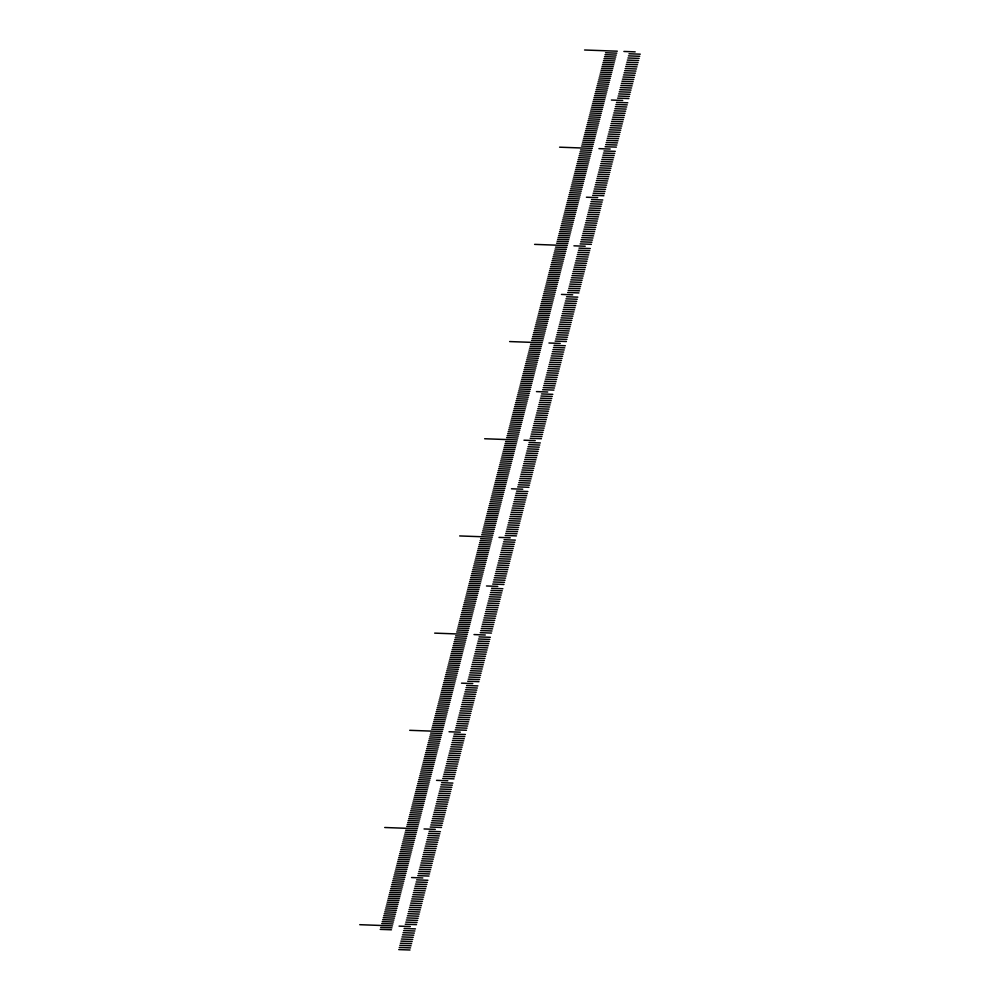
<?xml version="1.0" encoding="UTF-8"?>
<svg xmlns="http://www.w3.org/2000/svg" width="1000" height="1000" viewBox="0 0 1000 1000"><rect width="100%" height="100%" fill="white"/><g stroke="black" fill="none" stroke-linecap="round" stroke-linejoin="round"><path stroke-width="1.5" d="M584.575 50L617.312 51.2M623.9 51.45L635.175 51.863M605.538 52.737L616.812 53.15M629 53.762L640.263 54.175M605.037 54.675L616.312 55.087M628.45 55.875L639.725 56.288M604.538 56.625L615.812 57.038M627.913 57.987L639.175 58.4M604.038 58.562L615.312 58.975M627.362 60.1L638.638 60.525M603.538 60.512L614.812 60.925M626.825 62.213L638.1 62.638M603.038 62.45L614.312 62.862M626.275 64.325L637.55 64.75M602.537 64.4L613.812 64.812M625.737 66.438L637.013 66.862M602.038 66.338L613.312 66.75M625.188 68.55L636.462 68.975M601.538 68.288L612.812 68.7M624.65 70.662L635.925 71.087M601.038 70.225L612.312 70.638M624.113 72.775L635.375 73.2M600.538 72.175L611.812 72.588M623.562 74.9L634.837 75.312M600.037 74.112L611.312 74.525M599.538 76.062L610.812 76.475M623.025 77.013L634.288 77.425M599.038 78L610.312 78.412M622.475 79.125L633.75 79.538M598.538 79.95L609.812 80.363M621.938 81.237L633.2 81.65M598.038 81.888L609.312 82.3M621.388 83.35L632.663 83.763M597.537 83.837L608.812 84.25M620.85 85.463L632.125 85.875M597.038 85.775L608.312 86.188M620.3 87.575L631.575 87.987M596.538 87.725L607.812 88.138M619.763 89.688L631.038 90.1M596.038 89.663L607.312 90.075M619.212 91.8L630.487 92.212M595.538 91.613L606.812 92.025M618.675 93.912L629.95 94.325M595.037 93.55L606.312 93.963M618.138 96.025L629.4 96.438M594.538 95.5L605.812 95.913M617.587 98.138L628.862 98.55M594.05 97.438L605.312 97.85M593.55 99.388L604.812 99.8M611.413 100.037L622.688 100.45M593.05 101.325L604.312 101.737M616.5 102.362L627.775 102.775M592.55 103.275L603.812 103.688M615.962 104.475L627.238 104.887M592.05 105.213L603.312 105.625M615.413 106.587L626.688 107M591.55 107.163L602.812 107.575M614.875 108.7L626.15 109.113M591.05 109.1L602.312 109.513M614.325 110.812L625.6 111.225M590.55 111.05L601.812 111.463M613.787 112.925L625.062 113.338M590.05 112.987L601.312 113.4M613.25 115.037L624.513 115.45M589.55 114.938L600.825 115.35M612.7 117.15L623.975 117.562M589.05 116.875L600.325 117.287M612.163 119.262L623.425 119.675M588.55 118.825L599.825 119.237M611.613 121.375L622.888 121.788M588.05 120.763L599.325 121.175M587.55 122.713L598.825 123.125M611.075 123.488L622.35 123.9M587.05 124.65L598.325 125.062M610.525 125.6L621.8 126.013M586.55 126.6L597.825 127.013M609.987 127.713L621.263 128.125M586.05 128.537L597.325 128.95M609.438 129.825L620.712 130.238M585.55 130.488L596.825 130.9M608.9 131.938L620.175 132.35M585.05 132.425L596.325 132.838M608.362 134.05L619.625 134.462M584.55 134.375L595.825 134.787M607.812 136.163L619.087 136.575M584.05 136.312L595.325 136.725M607.275 138.275L618.538 138.688M583.55 138.262L594.825 138.675M606.725 140.387L618 140.8M583.05 140.2L594.325 140.612M606.188 142.5L617.463 142.912M582.55 142.15L593.825 142.562M605.638 144.613L616.912 145.025M582.05 144.088L593.325 144.5M605.1 146.725L616.375 147.137M581.55 146.037L592.825 146.45M559.587 147.188L592.325 148.387M598.925 148.637L610.188 149.05M580.55 149.925L591.825 150.338M604.012 150.95L615.288 151.363M580.05 151.862L591.325 152.275M603.475 153.062L614.738 153.488M579.55 153.812L590.825 154.225M602.925 155.175L614.2 155.6M579.05 155.75L590.325 156.163M602.388 157.287L613.65 157.713M578.55 157.7L589.825 158.112M601.838 159.4L613.112 159.825M578.05 159.637L589.325 160.05M601.3 161.513L612.562 161.938M577.55 161.588L588.825 162M600.75 163.625L612.025 164.05M577.05 163.525L588.325 163.938M600.212 165.738L611.487 166.163M576.562 165.475L587.825 165.888M599.663 167.862L610.938 168.275M576.062 167.413L587.325 167.825M599.125 169.975L610.4 170.387M575.562 169.363L586.825 169.775M575.062 171.3L586.325 171.713M598.575 172.087L609.85 172.5M574.562 173.25L585.825 173.663M598.038 174.2L609.312 174.613M574.062 175.188L585.325 175.6M597.5 176.312L608.763 176.725M573.562 177.138L584.825 177.55M596.95 178.425L608.225 178.837M573.062 179.075L584.325 179.488M596.413 180.538L607.675 180.95M572.562 181.025L583.825 181.438M595.862 182.65L607.137 183.062M572.062 182.963L583.337 183.375M595.325 184.762L606.6 185.175M571.562 184.913L582.837 185.325M594.775 186.875L606.05 187.288M571.062 186.85L582.337 187.262M594.237 188.988L605.513 189.4M570.562 188.8L581.838 189.213M593.688 191.1L604.963 191.513M570.062 190.738L581.337 191.15M593.15 193.212L604.425 193.625M569.562 192.688L580.837 193.1M592.612 195.325L603.875 195.738M569.062 194.625L580.337 195.037M568.562 196.575L579.837 196.988M586.425 197.225L597.7 197.638M568.062 198.512L579.338 198.925M591.525 199.55L602.788 199.963M567.562 200.463L578.837 200.875M590.975 201.663L602.25 202.075M567.062 202.4L578.337 202.812M590.438 203.775L601.712 204.188M566.562 204.35L577.837 204.762M589.888 205.888L601.163 206.3M566.062 206.287L577.337 206.7M589.35 208L600.625 208.412M565.562 208.238L576.838 208.65M588.8 210.113L600.075 210.525M565.062 210.175L576.337 210.588M588.263 212.225L599.538 212.638M564.562 212.125L575.837 212.537M587.725 214.338L598.987 214.75M564.062 214.062L575.337 214.475M587.175 216.45L598.45 216.863M563.562 216.012L574.837 216.425M586.638 218.562L597.9 218.975M563.062 217.95L574.338 218.363M586.087 220.675L597.362 221.088M562.562 219.9L573.837 220.312M562.062 221.838L573.337 222.25M585.55 222.787L596.825 223.2M561.562 223.787L572.837 224.2M585 224.9L596.275 225.312M561.062 225.725L572.337 226.137M584.462 227.013L595.737 227.425M560.562 227.675L571.838 228.088M583.913 229.125L595.188 229.537M560.062 229.613L571.337 230.025M583.375 231.238L594.65 231.65M559.562 231.562L570.837 231.975M582.837 233.35L594.1 233.762M559.075 233.5L570.337 233.912M582.288 235.463L593.562 235.875M558.575 235.45L569.837 235.863M581.75 237.575L593.013 237.987M558.075 237.387L569.338 237.8M581.2 239.688L592.475 240.1M557.575 239.338L568.837 239.75M580.662 241.8L591.925 242.213M557.075 241.275L568.337 241.688M556.575 243.225L567.837 243.637M580.112 243.912L591.388 244.325M534.612 244.375L567.337 245.575M573.938 245.825L585.212 246.238M555.575 247.113L566.838 247.525M579.025 248.137L590.3 248.562M555.075 249.05L566.337 249.462M578.488 250.25L589.763 250.675M554.575 251L565.85 251.412M577.938 252.362L589.212 252.787M554.075 252.938L565.35 253.35M577.4 254.475L588.675 254.9M553.575 254.887L564.85 255.3M576.862 256.588L588.125 257.013M553.075 256.825L564.35 257.238M576.312 258.7L587.587 259.125M552.575 258.775L563.85 259.188M575.775 260.825L587.038 261.238M552.075 260.712L563.35 261.125M575.225 262.938L586.5 263.35M551.575 262.663L562.85 263.075M574.688 265.05L585.962 265.462M551.075 264.6L562.35 265.012M574.138 267.162L585.413 267.575M550.575 266.55L561.85 266.962M573.6 269.275L584.875 269.688M550.075 268.488L561.35 268.9M549.575 270.438L560.85 270.85M573.05 271.388L584.325 271.8M549.075 272.375L560.35 272.787M572.513 273.5L583.787 273.913M548.575 274.325L559.85 274.738M571.975 275.613L583.237 276.025M548.075 276.262L559.35 276.675M571.425 277.725L582.7 278.137M547.575 278.212L558.85 278.625M570.887 279.837L582.15 280.25M547.075 280.15L558.35 280.562M570.337 281.95L581.613 282.362M546.575 282.1L557.85 282.512M569.8 284.062L581.075 284.475M546.075 284.037L557.35 284.45M569.25 286.175L580.525 286.588M545.575 285.988L556.85 286.4M568.713 288.288L579.987 288.7M545.075 287.925L556.35 288.337M568.162 290.4L579.438 290.812M544.575 289.875L555.85 290.287M567.625 292.512L578.9 292.925M544.075 291.812L555.35 292.225M543.575 293.762L554.85 294.175M561.45 294.413L572.712 294.825M543.075 295.7L554.35 296.112M566.538 296.737L577.812 297.15M542.575 297.65L553.85 298.062M566 298.85L577.263 299.262M542.075 299.587L553.35 300M565.45 300.963L576.725 301.375M541.587 301.537L552.85 301.95M564.913 303.075L576.188 303.488M541.087 303.475L552.35 303.888M564.362 305.188L575.638 305.6M540.588 305.425L551.85 305.837M563.825 307.3L575.1 307.712M540.087 307.362L551.35 307.775M563.275 309.413L574.55 309.825M539.587 309.312L550.85 309.725M562.737 311.525L574.012 311.938M539.087 311.25L550.35 311.663M562.2 313.637L573.462 314.05M538.587 313.2L549.85 313.612M561.65 315.75L572.925 316.163M538.088 315.138L549.35 315.55M537.587 317.087L548.85 317.5M561.112 317.863L572.375 318.275M537.087 319.025L548.362 319.438M560.562 319.975L571.838 320.387M536.587 320.975L547.863 321.388M560.025 322.088L571.287 322.5M536.087 322.912L547.362 323.325M559.475 324.2L570.75 324.613M535.588 324.862L546.862 325.275M558.938 326.312L570.212 326.725M535.087 326.8L546.362 327.212M558.387 328.425L569.663 328.837M534.587 328.75L545.862 329.162M557.85 330.538L569.125 330.95M534.087 330.688L545.363 331.1M557.312 332.65L568.575 333.062M533.587 332.638L544.862 333.05M556.763 334.762L568.038 335.175M533.088 334.575L544.362 334.988M556.225 336.875L567.487 337.287M532.587 336.525L543.862 336.938M555.675 338.988L566.95 339.4M532.087 338.462L543.362 338.875M555.138 341.1L566.4 341.525M531.587 340.412L542.863 340.825M509.625 341.562L542.362 342.762M548.95 343.013L560.225 343.425M530.588 344.3L541.862 344.712M554.05 345.325L565.325 345.75M530.087 346.238L541.362 346.65M553.5 347.438L564.775 347.863M529.587 348.188L540.862 348.6M552.962 349.55L564.237 349.975M529.087 350.125L540.363 350.538M552.413 351.662L563.688 352.088M528.587 352.075L539.862 352.488M551.875 353.775L563.15 354.2M528.088 354.012L539.362 354.425M551.337 355.9L562.6 356.312M527.587 355.962L538.862 356.375M550.788 358.013L562.062 358.425M527.087 357.9L538.362 358.312M550.25 360.125L561.512 360.538M526.587 359.85L537.863 360.262M549.7 362.238L560.975 362.65M526.087 361.788L537.362 362.2M549.163 364.35L560.438 364.762M525.588 363.738L536.862 364.15M525.087 365.675L536.362 366.087M548.612 366.463L559.888 366.875M524.587 367.625L535.862 368.038M548.075 368.575L559.35 368.988M524.087 369.562L535.363 369.975M547.525 370.688L558.8 371.1M523.6 371.512L534.862 371.925M546.987 372.8L558.263 373.212M523.1 373.45L534.362 373.862M546.45 374.913L557.712 375.325M522.6 375.4L533.862 375.812M545.9 377.025L557.175 377.438M522.1 377.337L533.362 377.75M545.363 379.137L556.625 379.55M521.6 379.288L532.863 379.7M544.812 381.25L556.087 381.662M521.1 381.225L532.362 381.637M544.275 383.363L555.55 383.775M520.6 383.175L531.862 383.587M543.725 385.475L555 385.887M520.1 385.112L531.362 385.525M543.188 387.587L554.462 388M519.6 387.062L530.875 387.475M519.1 389L530.375 389.412M542.638 389.7L553.913 390.112M518.6 390.95L529.875 391.362M536.462 391.6L547.737 392.013M518.1 392.887L529.375 393.3M541.562 393.925L552.825 394.338M517.6 394.837L528.875 395.25M541.013 396.037L552.288 396.45M517.1 396.775L528.375 397.188M540.475 398.15L551.737 398.562M516.6 398.725L527.875 399.137M539.925 400.262L551.2 400.675M516.1 400.662L527.375 401.075M539.388 402.375L550.65 402.788M515.6 402.612L526.875 403.025M538.837 404.487L550.112 404.9M515.1 404.55L526.375 404.963M538.3 406.6L549.575 407.013M514.6 406.5L525.875 406.912M537.75 408.713L549.025 409.125M514.1 408.438L525.375 408.85M537.212 410.825L548.488 411.238M513.6 410.387L524.875 410.8M536.675 412.938L547.938 413.35M513.1 412.325L524.375 412.738M536.125 415.05L547.4 415.462M512.6 414.275L523.875 414.688M512.1 416.213L523.375 416.625M535.588 417.163L546.85 417.575M511.6 418.162L522.875 418.575M535.037 419.275L546.312 419.688M511.1 420.1L522.375 420.513M534.5 421.388L545.763 421.8M510.6 422.05L521.875 422.463M533.95 423.5L545.225 423.913M510.1 423.988L521.375 424.4M533.413 425.613L544.688 426.025M509.6 425.938L520.875 426.35M532.863 427.725L544.138 428.137M509.1 427.875L520.375 428.288M532.325 429.837L543.6 430.25M508.6 429.825L519.875 430.238M531.775 431.95L543.05 432.362M508.1 431.763L519.375 432.175M531.237 434.062L542.513 434.487M507.6 433.713L518.875 434.125M530.7 436.175L541.962 436.6M507.1 435.65L518.375 436.062M530.15 438.288L541.425 438.713M506.6 437.6L517.875 438.013M484.65 438.75L517.375 439.95M523.975 440.2L535.25 440.613M505.613 441.488L516.875 441.9M529.062 442.512L540.337 442.938M505.112 443.425L516.375 443.837M528.525 444.625L539.8 445.05M504.613 445.375L515.875 445.788M527.975 446.737L539.25 447.163M504.113 447.312L515.375 447.725M527.438 448.862L538.713 449.275M503.612 449.263L514.875 449.675M526.888 450.975L538.162 451.388M503.113 451.2L514.375 451.613M526.35 453.088L537.625 453.5M502.612 453.15L513.875 453.562M525.812 455.2L537.075 455.613M502.113 455.087L513.387 455.5M525.262 457.312L536.538 457.725M501.613 457.038L512.888 457.45M524.725 459.425L535.988 459.837M501.112 458.975L512.388 459.387M524.175 461.538L535.45 461.95M500.613 460.925L511.887 461.337M500.112 462.863L511.388 463.275M523.638 463.65L534.913 464.062M499.613 464.812L510.887 465.225M523.088 465.763L534.362 466.175M499.113 466.75L510.387 467.163M522.55 467.875L533.825 468.288M498.612 468.7L509.888 469.113M522 469.988L533.275 470.4M498.113 470.637L509.387 471.05M521.462 472.1L532.737 472.512M497.612 472.587L508.888 473M520.925 474.212L532.188 474.625M497.113 474.525L508.387 474.938M520.375 476.325L531.65 476.737M496.613 476.475L507.887 476.887M519.837 478.438L531.1 478.85M496.112 478.413L507.388 478.825M519.288 480.55L530.562 480.962M495.613 480.363L506.887 480.775M518.75 482.663L530.013 483.075M495.112 482.3L506.388 482.713M518.2 484.775L529.475 485.188M494.613 484.25L505.887 484.663M517.663 486.887L528.938 487.3M494.113 486.188L505.387 486.6M493.612 488.137L504.888 488.55M511.488 488.787L522.75 489.212M493.113 490.075L504.387 490.487M516.575 491.112L527.85 491.525M492.612 492.025L503.888 492.438M516.038 493.225L527.3 493.638M492.113 493.963L503.387 494.375M515.487 495.337L526.763 495.75M491.613 495.913L502.887 496.325M514.95 497.45L526.213 497.863M491.112 497.85L502.388 498.263M514.4 499.562L525.675 499.975M490.613 499.8L501.887 500.213M513.862 501.675L525.125 502.088M490.112 501.737L501.388 502.15M513.312 503.787L524.587 504.2M489.613 503.688L500.887 504.1M512.775 505.9L524.05 506.312M489.113 505.625L500.387 506.037M512.225 508.013L523.5 508.425M488.625 507.575L499.888 507.987M511.688 510.125L522.962 510.538M488.125 509.513L499.387 509.925M487.625 511.463L498.888 511.875M511.138 512.238L522.413 512.65M487.125 513.4L498.387 513.812M510.6 514.35L521.875 514.763M486.625 515.35L497.887 515.763M510.062 516.462L521.325 516.875M486.125 517.288L497.388 517.7M509.513 518.575L520.788 518.987M485.625 519.237L496.887 519.65M508.975 520.688L520.237 521.1M485.125 521.175L496.388 521.587M508.425 522.8L519.7 523.212M484.625 523.125L495.9 523.538M507.887 524.913L519.163 525.325M484.125 525.062L495.4 525.475M507.337 527.025L518.612 527.438M483.625 527.013L494.9 527.425M506.8 529.138L518.075 529.562M483.125 528.95L494.4 529.362M506.25 531.25L517.525 531.675M482.625 530.9L493.9 531.312M505.712 533.362L516.987 533.787M482.125 532.837L493.4 533.25M505.175 535.475L516.438 535.9M481.625 534.788L492.9 535.2M459.663 535.938L492.4 537.137M498.988 537.388L510.262 537.8M480.625 538.675L491.9 539.087M504.087 539.7L515.35 540.125M480.125 540.612L491.4 541.025M503.537 541.812L514.812 542.238M479.625 542.562L490.9 542.975M503 543.938L514.275 544.35M479.125 544.5L490.4 544.913M502.45 546.05L513.725 546.462M478.625 546.45L489.9 546.862M501.912 548.162L513.188 548.575M478.125 548.387L489.4 548.8M501.362 550.275L512.638 550.688M477.625 550.337L488.9 550.75M500.825 552.388L512.1 552.8M477.125 552.275L488.4 552.688M500.288 554.5L511.55 554.913M476.625 554.225L487.9 554.637M499.738 556.613L511.012 557.025M476.125 556.163L487.4 556.575M499.2 558.725L510.462 559.138M475.625 558.112L486.9 558.525M498.65 560.837L509.925 561.25M475.125 560.05L486.4 560.462M474.625 562L485.9 562.413M498.113 562.95L509.387 563.362M474.125 563.938L485.4 564.35M497.562 565.062L508.837 565.475M473.625 565.887L484.9 566.3M497.025 567.175L508.3 567.587M473.125 567.825L484.4 568.237M496.475 569.288L507.75 569.7M472.625 569.775L483.9 570.188M495.938 571.4L507.212 571.812M472.125 571.712L483.4 572.125M495.4 573.513L506.662 573.925M471.625 573.663L482.9 574.075M494.85 575.625L506.125 576.038M471.138 575.6L482.4 576.013M494.312 577.737L505.575 578.15M470.637 577.55L481.9 577.962M493.762 579.85L505.037 580.262M470.138 579.487L481.4 579.9M493.225 581.962L504.487 582.375M469.637 581.438L480.9 581.85M492.675 584.075L503.95 584.487M469.137 583.375L480.4 583.787M468.638 585.325L479.9 585.737M486.5 585.975L497.775 586.4M468.137 587.263L479.4 587.675M491.587 588.3L502.863 588.713M467.638 589.212L478.9 589.625M491.05 590.413L502.325 590.825M467.137 591.15L478.413 591.562M490.5 592.525L501.775 592.938M466.637 593.1L477.912 593.513M489.963 594.637L501.238 595.05M466.138 595.037L477.413 595.45M489.425 596.75L500.688 597.163M465.637 596.987L476.912 597.4M488.875 598.862L500.15 599.275M465.138 598.925L476.413 599.338M488.338 600.975L499.6 601.388M464.637 600.875L475.913 601.287M487.788 603.088L499.062 603.5M464.137 602.812L475.412 603.225M487.25 605.2L498.525 605.612M463.638 604.763L474.913 605.175M486.7 607.312L497.975 607.725M463.137 606.7L474.412 607.112M486.163 609.425L497.438 609.837M462.638 608.65L473.913 609.062M462.137 610.588L473.413 611M485.613 611.538L496.887 611.95M461.637 612.537L472.912 612.95M485.075 613.65L496.35 614.062M461.138 614.475L472.413 614.9M484.538 615.763L495.8 616.175M460.637 616.425L471.912 616.838M483.988 617.875L495.262 618.288M460.138 618.362L471.413 618.787M483.45 619.987L494.712 620.4M459.637 620.312L470.913 620.725M482.9 622.1L494.175 622.525M459.137 622.25L470.412 622.675M482.362 624.212L493.638 624.637M458.638 624.2L469.913 624.612M481.812 626.325L493.088 626.75M458.137 626.138L469.412 626.562M481.275 628.438L492.55 628.862M457.638 628.088L468.913 628.5M480.725 630.55L492 630.975M457.137 630.025L468.413 630.45M480.188 632.663L491.463 633.088M456.637 631.975L467.912 632.388M434.675 633.125L467.413 634.338M474.012 634.575L485.275 634.987M455.637 635.862L466.912 636.275M479.1 636.9L490.375 637.312M455.138 637.8L466.413 638.225M478.562 639.012L489.825 639.425M454.637 639.75L465.913 640.163M478.013 641.125L489.288 641.538M454.137 641.688L465.412 642.113M477.475 643.238L488.75 643.65M453.65 643.637L464.913 644.05M476.925 645.35L488.2 645.763M453.15 645.575L464.412 646M476.388 647.463L487.663 647.875M452.65 647.525L463.913 647.938M475.838 649.575L487.113 649.987M452.15 649.463L463.413 649.887M475.3 651.688L486.575 652.1M451.65 651.413L462.912 651.825M474.762 653.8L486.025 654.212M451.15 653.35L462.413 653.775M474.212 655.913L485.487 656.325M450.65 655.3L461.912 655.713M450.15 657.237L461.413 657.663M473.675 658.025L484.938 658.438M449.65 659.188L460.913 659.6M473.125 660.138L484.4 660.55M449.15 661.125L460.425 661.55M472.587 662.25L483.85 662.663M448.65 663.075L459.925 663.487M472.038 664.362L483.312 664.775M448.15 665.013L459.425 665.438M471.5 666.475L482.775 666.888M447.65 666.963L458.925 667.375M470.95 668.587L482.225 669M447.15 668.9L458.425 669.325M470.412 670.7L481.688 671.112M446.65 670.85L457.925 671.263M469.862 672.812L481.138 673.225M446.15 672.788L457.425 673.213M469.325 674.925L480.6 675.337M445.65 674.737L456.925 675.15M468.787 677.038L480.05 677.45M445.15 676.675L456.425 677.1M468.237 679.15L479.513 679.562M444.65 678.625L455.925 679.038M467.7 681.263L478.963 681.675M444.15 680.562L455.425 680.987M443.65 682.513L454.925 682.925M461.512 683.162L472.788 683.587M443.15 684.45L454.425 684.875M466.613 685.487L477.887 685.9M442.65 686.4L453.925 686.812M466.062 687.6L477.337 688.012M442.15 688.337L453.425 688.763M465.525 689.712L476.8 690.125M441.65 690.288L452.925 690.7M464.975 691.825L476.25 692.237M441.15 692.225L452.425 692.65M464.438 693.938L475.712 694.35M440.65 694.175L451.925 694.587M463.9 696.05L475.163 696.462M440.15 696.112L451.425 696.538M463.35 698.162L474.625 698.575M439.65 698.062L450.925 698.475M462.812 700.275L474.075 700.688M439.15 700L450.425 700.425M462.262 702.387L473.537 702.8M438.65 701.95L449.925 702.362M461.725 704.5L473 704.912M438.15 703.888L449.425 704.312M437.65 705.837L448.925 706.25M461.175 706.612L472.45 707.025M437.15 707.775L448.425 708.2M460.637 708.725L471.912 709.137M436.65 709.725L447.925 710.138M460.087 710.837L471.362 711.25M436.163 711.663L447.425 712.087M459.55 712.95L470.825 713.363M435.662 713.612L446.925 714.025M459.012 715.062L470.275 715.487M435.163 715.55L446.425 715.975M458.462 717.175L469.738 717.6M434.663 717.5L445.925 717.913M457.925 719.287L469.188 719.712M434.162 719.438L445.425 719.862M457.375 721.4L468.65 721.825M433.663 721.388L444.925 721.8M456.838 723.512L468.113 723.938M433.162 723.325L444.425 723.75M456.287 725.625L467.562 726.05M432.663 725.275L443.925 725.688M455.75 727.738L467.025 728.162M432.163 727.212L443.425 727.638M431.662 729.163L442.938 729.575M455.2 729.85L466.475 730.275M409.7 730.312L442.438 731.525M449.025 731.762L460.3 732.175M430.662 733.05L441.938 733.462M454.125 734.087L465.387 734.5M430.163 734.987L441.438 735.413M453.575 736.2L464.85 736.612M429.663 736.938L440.938 737.35M453.038 738.312L464.3 738.725M429.162 738.875L440.438 739.3M452.488 740.425L463.762 740.837M428.663 740.825L439.938 741.237M451.95 742.537L463.212 742.95M428.162 742.763L439.438 743.188M451.4 744.65L462.675 745.062M427.663 744.712L438.938 745.125M450.863 746.762L462.137 747.175M427.163 746.65L438.438 747.075M450.312 748.875L461.587 749.287M426.662 748.6L437.938 749.013M449.775 750.987L461.05 751.4M426.163 750.537L437.438 750.962M449.225 753.1L460.5 753.512M425.662 752.487L436.938 752.9M448.688 755.212L459.963 755.625M425.163 754.425L436.438 754.85M424.663 756.375L435.938 756.787M448.15 757.325L459.412 757.738M424.162 758.312L435.438 758.737M447.6 759.438L458.875 759.85M423.663 760.263L434.938 760.675M447.062 761.55L458.325 761.963M423.162 762.2L434.438 762.625M446.512 763.662L457.788 764.075M422.663 764.15L433.938 764.562M445.975 765.775L457.25 766.188M422.163 766.087L433.438 766.513M445.425 767.887L456.7 768.3M421.662 768.037L432.938 768.45M444.888 770L456.163 770.413M421.163 769.975L432.438 770.4M444.338 772.113L455.613 772.525M420.662 771.925L431.938 772.337M443.8 774.225L455.075 774.638M420.163 773.863L431.438 774.287M443.263 776.338L454.525 776.75M419.663 775.812L430.938 776.225M442.713 778.45L453.988 778.863M419.162 777.75L430.438 778.175M418.675 779.7L429.938 780.113M436.538 780.35L447.812 780.775M418.175 781.637L429.438 782.062M441.625 782.675L452.9 783.088M417.675 783.587L428.938 784M441.087 784.788L452.362 785.2M417.175 785.525L428.438 785.95M440.538 786.9L451.812 787.312M416.675 787.475L427.938 787.887M440 789.013L451.275 789.425M416.175 789.412L427.438 789.837M439.45 791.125L450.725 791.538M415.675 791.363L426.938 791.775M438.913 793.238L450.188 793.65M415.175 793.3L426.438 793.725M438.375 795.35L449.637 795.763M414.675 795.25L425.938 795.662M437.825 797.463L449.1 797.875M414.175 797.188L425.45 797.613M437.287 799.575L448.55 799.987M413.675 799.137L424.95 799.55M436.737 801.688L448.013 802.1M413.175 801.075L424.45 801.5M412.675 803.025L423.95 803.438M436.2 803.8L447.475 804.212M412.175 804.963L423.45 805.387M435.65 805.913L446.925 806.325M411.675 806.912L422.95 807.325M435.112 808.025L446.388 808.438M411.175 808.85L422.45 809.275M434.562 810.138L445.838 810.562M410.675 810.8L421.95 811.213M434.025 812.25L445.3 812.675M410.175 812.738L421.45 813.162M433.488 814.362L444.75 814.788M409.675 814.688L420.95 815.1M432.938 816.475L444.212 816.9M409.175 816.625L420.45 817.05M432.4 818.587L443.663 819.013M408.675 818.575L419.95 818.988M431.85 820.7L443.125 821.125M408.175 820.512L419.45 820.938M431.312 822.812L442.575 823.238M407.675 822.463L418.95 822.875M430.763 824.938L442.038 825.35M407.175 824.4L418.45 824.825M430.225 827.05L441.5 827.463M406.675 826.35L417.95 826.762M384.712 827.5L417.45 828.713M424.05 828.95L435.312 829.362M405.675 830.238L416.95 830.65M429.137 831.275L440.412 831.688M405.175 832.175L416.45 832.6M428.587 833.388L439.862 833.8M404.675 834.125L415.95 834.538M428.05 835.5L439.325 835.913M404.175 836.062L415.45 836.488M427.512 837.613L438.775 838.025M403.675 838.012L414.95 838.425M426.962 839.725L438.237 840.138M403.175 839.95L414.45 840.375M426.425 841.838L437.688 842.25M402.675 841.9L413.95 842.312M425.875 843.95L437.15 844.362M402.175 843.838L413.45 844.262M425.337 846.062L436.613 846.475M401.675 845.788L412.95 846.2M424.787 848.175L436.062 848.587M401.188 847.725L412.45 848.15M424.25 850.288L435.525 850.7M400.688 849.675L411.95 850.088M400.188 851.612L411.45 852.038M423.7 852.4L434.975 852.812M399.688 853.562L410.95 853.975M423.162 854.513L434.438 854.925M399.188 855.5L410.45 855.925M422.625 856.625L433.888 857.038M398.688 857.45L409.95 857.862M422.075 858.737L433.35 859.15M398.188 859.388L409.45 859.812M421.538 860.85L432.8 861.263M397.688 861.338L408.95 861.75M420.988 862.962L432.262 863.375M397.188 863.275L408.45 863.7M420.45 865.075L431.725 865.487M396.688 865.225L407.962 865.638M419.9 867.188L431.175 867.6M396.188 867.163L407.463 867.588M419.363 869.3L430.637 869.712M395.688 869.112L406.962 869.525M418.812 871.413L430.087 871.825M395.188 871.05L406.463 871.475M418.275 873.525L429.55 873.938M394.688 873L405.962 873.413M417.738 875.638L429 876.05M394.188 874.938L405.462 875.362M393.688 876.888L404.963 877.3M411.55 877.537L422.825 877.962M393.188 878.825L404.462 879.25M416.65 879.862L427.912 880.275M392.688 880.775L403.963 881.188M416.1 881.975L427.375 882.387M392.188 882.712L403.462 883.138M415.562 884.087L426.838 884.5M391.688 884.663L402.962 885.075M415.012 886.2L426.287 886.612M391.188 886.6L402.463 887.025M414.475 888.312L425.75 888.725M390.688 888.55L401.962 888.962M413.925 890.425L425.2 890.837M390.188 890.487L401.463 890.913M413.387 892.537L424.663 892.95M389.688 892.438L400.962 892.85M412.85 894.65L424.113 895.062M389.188 894.375L400.462 894.8M412.3 896.762L423.575 897.175M388.688 896.325L399.963 896.737M411.763 898.875L423.025 899.287M388.188 898.263L399.462 898.688M411.213 900.987L422.488 901.4M387.688 900.212L398.963 900.625M387.188 902.15L398.462 902.575M410.675 903.1L421.938 903.525M386.688 904.1L397.962 904.513M410.125 905.212L421.4 905.638M386.188 906.038L397.463 906.462M409.588 907.325L420.863 907.75M385.688 907.987L396.962 908.4M409.038 909.438L420.312 909.862M385.188 909.925L396.463 910.35M408.5 911.55L419.775 911.975M384.688 911.875L395.962 912.288M407.95 913.662L419.225 914.087M384.188 913.812L395.462 914.237M407.413 915.775L418.688 916.2M383.688 915.763L394.963 916.175M406.875 917.9L418.137 918.312M383.2 917.7L394.462 918.125M406.325 920.013L417.6 920.425M382.7 919.65L393.963 920.062M405.788 922.125L417.05 922.537M382.2 921.587L393.462 922.013M405.238 924.237L416.512 924.65M381.7 923.538L392.962 923.95M359.738 924.688L392.463 925.9M399.062 926.137L410.337 926.55M380.7 927.425L391.962 927.837M404.15 928.462L415.425 928.875M380.2 929.362L391.463 929.788M403.612 930.575L414.888 930.987M403.062 932.688L414.338 933.1M402.525 934.8L413.8 935.212M401.987 936.912L413.25 937.325M401.438 939.025L412.713 939.438M400.9 941.137L412.163 941.55M400.35 943.25L411.625 943.662M399.812 945.362L411.087 945.775M399.263 947.475L410.538 947.887M398.725 949.587L410 950"/></g></svg>
